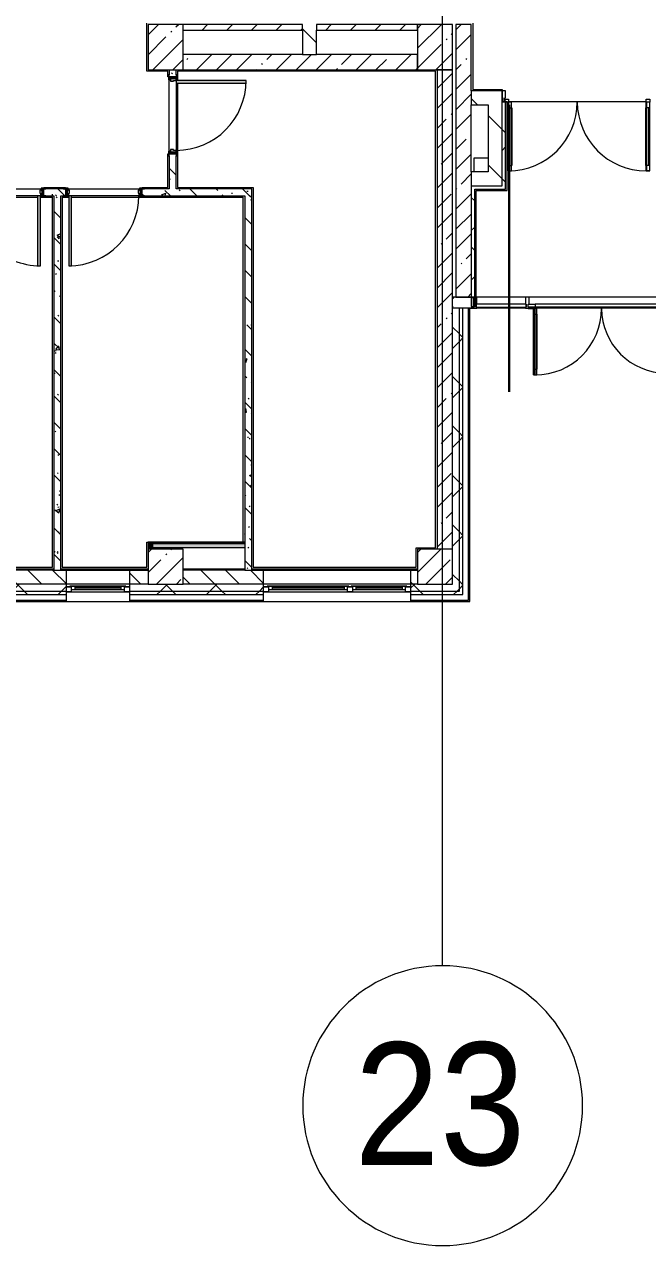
# Model space of a CAD drawing. Header units: millimetres. Extents: x -4005 to 195566, y -8553 to 29000.
# Drawn here: x 139273 to 148183, y -5906 to 11550 of the extents above; entities that cross this region are included whole.
import ezdxf

# ---------------------------------------------------------------- set-up
doc = ezdxf.new("R2010")
doc.units = ezdxf.units.MM
doc.linetypes.add('Осевая', pattern=[3175, 635, -476.25, 1587.5, -476.25])
for name, color, linetype, lineweight in [('A-DETL-3', 7, 'Continuous', 30), ('A-GLAZ-2', 7, 'Continuous', 5), ('A-GLAZ-CURT-2', 7, 'Continuous', 5), ('A-GLAZ-CWMG-2', 7, 'Continuous', 5), ('A-WALL', 7, 'Continuous', 9), ('A-WALL-2', 7, 'Continuous', 5), ('I-WALL-6', 7, 'Continuous', 5), ('S-COLS-3', 7, 'Continuous', 5), ('Оси', 7, 'Continuous', 9), ('Оси-1', 7, 'Continuous', 20), ('Оси-2', 7, 'Осевая', 9)]:
    doc.layers.add(name, color=color, linetype=linetype, lineweight=lineweight)
for name, color, linetype, lineweight, true_color in [('A-DETL-GENF-10', 7, 'Continuous', 5, 0xe2e2e2), ('A-DETL-GENF-9', 7, 'Continuous', 5, 0xaaaaaa), ('A-DOOR-2', 7, 'Continuous', 5, 0xaaaaaa), ('A-DOOR-3', 7, 'Continuous', 5, 0xe2e2e2), ('A-DOOR-FRAM-2', 7, 'Continuous', 5, 0xe2e2e2), ('A-DOOR-FRAM-3', 7, 'Continuous', 5, 0xaaaaaa), ('A-FLOR-2', 7, 'Continuous', 5, 0xaaaaaa), ('I-WALL-4', 7, 'Continuous', 5, 0xe7e7e7), ('I-WALL-5', 7, 'Continuous', 9, 0xe7e7e7), ('I-WALL-8', 7, 'Continuous', 5, 0x787878)]:
    doc.layers.add(name, color=color, linetype=linetype, lineweight=lineweight, true_color=true_color)
doc.styles.add('Arial_1', font='arial.ttf', dxfattribs={"width": 0.9, "height": 1750})
pattern_1 = [(45, (60693.44, 0), (-353.5534, 353.5534), []), (135, (60693.44, 0), (-353.5534, -353.5534), [])]
pattern_2 = [(45, (60693.44, 0), (-285.1231, 285.1231), []), (45, (60978.57, 0), (-285.1231, 285.1231), [504.031, -100.806, 16.764, -84.042])]
pattern_3 = [(135, (60693.44, 0), (-353.5534, -353.5534), [])]
pattern_4 = [(135, (60693.44, 0), (-377.1708, -377.1708), [533.4, -88.9, 17.78, -88.9]), (135, (60693.44, 376.94), (-377.1708, -377.1708), []), (50, (60693.44, 0), (637.6445, -55.7866), [66.675, -733.425]), (355, (60693.44, 0), (-123.3494, 668.699), [53.34, -586.74]), (100.451, (60746.6, -4.65), (514.299, 612.908), [56.665, -623.315]), (46.184, (60693.44, 177.8), (948.7764, -147.15), [100.012, -1100.137]), (96.636, (60772.5, 165.5), (830.909, 865.997), [84.998, -934.973]), (351.184, (60693.4, 177.8), (830.918, 865.988), [80.01, -880.11]), (21, (60782.34, 133.35), (530.6506, -357.9283), [66.675, -733.425]), (326, (60782.34, 133.35), (216.308, 644.6585), [53.34, -586.74]), (71.451, (60826.57, 103.5), (746.9596, 286.7243), [56.665, -623.315]), (37.5, (60693.44, 0), (10.81053, 295.9426), [16.764, -562.864, 16.764, -578.866, -588.962]), (37.5, (60693.44, 0), (10.81053, 295.9426), [-1175.258, 16.764, -572.198]), (7.5, (60693.44, 0), (233.8692, 350.6318), [16.764, -322.834, 16.764, -549.529, -224.472]), (7.5, (60693.44, 0), (233.8692, 350.6318), [-905.891, 16.764, -207.708]), (327.5, (60495.2, 0), (474.5678, -20.0513), [16.764, -205.486, 16.764, -676.656, -920.115]), (327.5, (60495.2, 0), (474.5678, -20.0513), [-915.67, 16.764, -903.351]), (317.5, (60406.3, 0), (518.4522, 88.9934), [16.764, -272.161, 16.764, -443.738, -653.415]), (317.5, (60406.3, 0), (518.4522, 88.9934), [-749.427, 16.764, -636.651])]
pattern_5 = [(135, (1751.41, 114.685), (-14.14214, -14.14214), []), (225, (1751.41, 114.685), (14.14214, -14.14214), [])]
pattern_6 = [(45, (-371.384, 114.685), (-14.1421, 14.1421), []), (135, (-371.384, 114.685), (-14.1421, -14.1421), [])]
pattern_7 = [(45, (60693.44, 0), (-530.33, 530.33), []), (135, (60693.44, 0), (-530.33, -530.33), [])]

# ---------------------------------------------------------------- blocks, each defined once
blk = doc.blocks.new('BSC_Колонна _Прямоугольная - 500х500-V131-1_4_1_птичка')
at = {"layer": 'S-COLS-3'}
h = blk.add_hatch(dxfattribs=at)
h.set_pattern_fill('FP_167', color=256, style=0, pattern_type=2)
h.set_pattern_definition([(45, (-80600, -3800), (-285.1231, 285.1231), []), (45, (-80314.88, -3800), (-285.1231, 285.1231), [504.031, -100.806, 16.764, -84.042])])
h.paths.add_polyline_path([(-250, -250), (250, -250), (250, 250), (-250, 250), (-250, -217)])
for p, q in [((250, 250), (-250, 250)), ((-250, 250), (-250, -250)), ((250, -250), (250, 250)), ((-250, -250), (250, -250))]:
    blk.add_line(p, q, dxfattribs=at)
blk = doc.blocks.new('110_Дверь_СКБ_1Ст_Внутренняя1 - Д-4 _п_ 1100x2100h_су мгн 2-33304581-1_4_1_птичка')
at = {"layer": 'A-DOOR-2'}
h = blk.add_hatch(dxfattribs=at)
h.set_pattern_fill('FP_182', color=256, style=0, pattern_type=2)
h.set_pattern_definition(pattern_5)
h.paths.add_polyline_path([(562.5, 50), (537.5, 50), (537.5, -50), (562.5, -50)])
at = {"layer": 'A-DOOR-3'}
h = blk.add_hatch(color=256, dxfattribs=at)
h.paths.add_polyline_path([(512.5, 50), (512.5, 10), (502.5, 10), (502.5, -30), (537.5, -30), (532.1, 50), (522.5, 50)])
h.paths.add_polyline_path([(-512.5, 50), (-512.5, -30), (-477.5, -30), (-477.5, 10), (-487.5, 10), (-487.5, 50), (-497.5, 50)])
at = {"layer": 'A-DOOR-FRAM-2'}
for points in [[(-487.5, 1050), (-487.5, 50), (-447.5, 50), (-451.6, 1050)], [(-512.5, 58), (-567.5, 58), (-567.5, 50), (-497.5, 50), (-497.5, 58)], [(530.1, 58), (522.5, 58), (522.5, 50), (592.5, 50), (592.5, 58), (537.5, 58)], [(-519.8, -50), (-567.5, -50), (-567.5, -58), (-497.5, -58), (-497.5, -50), (-512.5, -50)], [(-502, -30), (-512.5, -30), (-512.5, -50), (-497.5, -50), (-497.5, -30)], [(537.5, -30), (522.5, -30), (522.5, -50), (537.5, -50)], [(522.5, -50), (522.5, -58), (592.5, -58), (592.5, -50), (537.5, -50)]]:
    blk.add_hatch(color=256, dxfattribs=at).paths.add_polyline_path(points)
at = {"layer": 'A-DOOR-FRAM-3'}
h = blk.add_hatch(dxfattribs=at)
h.set_pattern_fill('FP_183', color=256, style=0, pattern_type=2)
h.set_pattern_definition(pattern_6)
h.paths.add_polyline_path([(-512.5, 50), (-537.5, 50), (-537.5, -50), (-512.5, -50), (-512.5, -41.8)])
at = {"layer": 'A-DOOR-2'}
for p, q in [((-487.5, 1050), (-487.5, 50)), ((-447.5, 1050), (-487.5, 1050)), ((-447.5, 50), (-447.5, 1050)), ((-487.5, 50), (-447.5, 50))]:
    blk.add_line(p, q, dxfattribs=at)
blk.add_arc((-487.5, 50), 1000, 360, 90, dxfattribs=at)
at = {"layer": 'A-DOOR-FRAM-3'}
for p, q in [((-497.5, 58), (-567.5, 58)), ((-567.5, 58), (-567.5, 50)), ((-567.5, 50), (-497.5, 50)), ((-512.5, 50), (-537.5, 50)), ((-537.5, 50), (-537.5, -50)), ((-487.5, 50), (-512.5, 50)), ((-512.5, 50), (-512.5, -30)), ((-512.5, -50), (-512.5, 50)), ((-497.5, 50), (-512.5, 50)), ((-512.5, 50), (-512.5, 49)), ((-512.5, 49), (-497.5, 49)), ((-497.5, 50), (-497.5, 58)), ((-497.5, 49), (-497.5, 50)), ((-487.5, 10), (-487.5, 50)), ((-477.5, 10), (-487.5, 10)), ((-477.5, -30), (-477.5, 10)), ((512.5, 10), (502.5, 10)), ((502.5, 10), (502.5, -30)), ((512.5, 50), (512.5, 10)), ((537.5, 50), (512.5, 50)), ((592.5, 58), (522.5, 58)), ((522.5, 58), (522.5, 50)), ((537.5, 50), (522.5, 50)), ((522.5, 50), (522.5, 49)), ((522.5, 50), (592.5, 50)), ((522.5, 49), (537.5, 49)), ((537.5, -30), (537.5, 50)), ((562.5, 50), (537.5, 50)), ((537.5, 50), (537.5, -50)), ((537.5, 49), (537.5, 50)), ((562.5, -50), (562.5, 50)), ((592.5, 50), (592.5, 58)), ((-497.5, -50), (-567.5, -50)), ((-567.5, -50), (-567.5, -58)), ((-567.5, -58), (-497.5, -58)), ((-537.5, -50), (-512.5, -50)), ((-512.5, -30), (-477.5, -30)), ((-497.5, -30), (-512.5, -30)), ((-512.5, -30), (-512.5, -50)), ((-512.5, -50), (-497.5, -50)), ((-497.5, -50), (-497.5, -30)), ((-497.5, -58), (-497.5, -50)), ((502.5, -30), (537.5, -30)), ((537.5, -30), (522.5, -30)), ((522.5, -30), (522.5, -50)), ((522.5, -50), (537.5, -50)), ((592.5, -50), (522.5, -50)), ((522.5, -50), (522.5, -58)), ((522.5, -58), (592.5, -58)), ((537.5, -50), (537.5, -30)), ((537.5, -50), (562.5, -50)), ((592.5, -58), (592.5, -50))]:
    blk.add_line(p, q, dxfattribs=at)
blk = doc.blocks.new('110_Дверь_СКБ_1Ст_Внутренняя1 - Д-4 _л_ 1100x2100h_су мгн-33293497-1_4_1_птичка')
at = {"layer": 'A-DOOR-2'}
h = blk.add_hatch(dxfattribs=at)
h.set_pattern_fill('FP_182', color=256, style=0, pattern_type=2)
h.set_pattern_definition(pattern_5)
h.paths.add_polyline_path([(537.5, 50), (537.5, -50), (562.5, -50), (562.5, 50)])
at = {"layer": 'A-DOOR-3'}
h = blk.add_hatch(color=256, dxfattribs=at)
h.paths.add_polyline_path([(537.5, 50), (512.5, 50), (512.5, 10), (502.5, 10), (502.5, -30), (537.5, -30)])
h.paths.add_polyline_path([(-512.5, 50), (-507.1, -30), (-477.5, -30), (-477.5, 10), (-487.5, 10), (-487.5, 50), (-497.5, 50)])
at = {"layer": 'A-DOOR-FRAM-2'}
for points in [[(472.5, 1050), (472.5, 50), (512.5, 50), (512.5, 1050)], [(-506.7, 58), (-567.5, 58), (-567.5, 50), (-497.5, 50), (-497.5, 58)], [(542.5, 58), (522.5, 58), (522.5, 50), (592.5, 50), (592.5, 58), (562.5, 58)], [(-522.3, -50), (-567.5, -50), (-567.5, -58), (-497.5, -58), (-497.5, -50), (-512.5, -50)], [(-497.5, -30), (-512.5, -30), (-512.5, -50), (-497.5, -50)], [(537.5, -30), (522.5, -30), (522.5, -50), (537.5, -50)], [(522.5, -50), (522.5, -58), (592.5, -58), (592.5, -50), (537.5, -50)]]:
    blk.add_hatch(color=256, dxfattribs=at).paths.add_polyline_path(points)
at = {"layer": 'A-DOOR-FRAM-3'}
h = blk.add_hatch(dxfattribs=at)
h.set_pattern_fill('FP_183', color=256, style=0, pattern_type=2)
h.set_pattern_definition(pattern_6)
h.paths.add_polyline_path([(-537.5, 50), (-537.5, -50), (-512.5, -50), (-512.5, 50)])
at = {"layer": 'A-DOOR-2'}
for p, q in [((512.5, 1050), (472.5, 1050)), ((472.5, 1050), (472.5, 50)), ((512.5, 50), (512.5, 1050)), ((472.5, 50), (512.5, 50))]:
    blk.add_line(p, q, dxfattribs=at)
blk.add_arc((512.5, 50), 1000, 90, 180, dxfattribs=at)
at = {"layer": 'A-DOOR-FRAM-3'}
for p, q in [((-497.5, 58), (-567.5, 58)), ((-567.5, 58), (-567.5, 50)), ((-567.5, 50), (-497.5, 50)), ((-512.5, 50), (-537.5, 50)), ((-537.5, 50), (-537.5, -50)), ((-487.5, 50), (-512.5, 50)), ((-512.5, 50), (-512.5, -30)), ((-512.5, -50), (-512.5, 50)), ((-497.5, 50), (-512.5, 50)), ((-512.5, 50), (-512.5, 49)), ((-512.5, 49), (-497.5, 49)), ((-497.5, 50), (-497.5, 58)), ((-497.5, 49), (-497.5, 50)), ((-487.5, 10), (-487.5, 50)), ((-477.5, 10), (-487.5, 10)), ((-477.5, -30), (-477.5, 10)), ((512.5, 10), (502.5, 10)), ((502.5, 10), (502.5, -30)), ((512.5, 50), (512.5, 10)), ((537.5, 50), (512.5, 50)), ((592.5, 58), (522.5, 58)), ((522.5, 58), (522.5, 50)), ((537.5, 50), (522.5, 50)), ((522.5, 50), (522.5, 49)), ((522.5, 50), (592.5, 50)), ((522.5, 49), (537.5, 49)), ((537.5, -30), (537.5, 50)), ((562.5, 50), (537.5, 50)), ((537.5, 50), (537.5, -50)), ((537.5, 49), (537.5, 50)), ((562.5, -50), (562.5, 50)), ((592.5, 50), (592.5, 58)), ((-497.5, -50), (-567.5, -50)), ((-567.5, -50), (-567.5, -58)), ((-567.5, -58), (-497.5, -58)), ((-537.5, -50), (-512.5, -50)), ((-512.5, -30), (-477.5, -30)), ((-497.5, -30), (-512.5, -30)), ((-512.5, -30), (-512.5, -50)), ((-512.5, -50), (-497.5, -50)), ((-497.5, -50), (-497.5, -30)), ((-497.5, -58), (-497.5, -50)), ((502.5, -30), (537.5, -30)), ((537.5, -30), (522.5, -30)), ((522.5, -30), (522.5, -50)), ((522.5, -50), (537.5, -50)), ((592.5, -50), (522.5, -50)), ((522.5, -50), (522.5, -58)), ((522.5, -58), (592.5, -58)), ((537.5, -50), (537.5, -30)), ((537.5, -50), (562.5, -50)), ((592.5, -58), (592.5, -50))]:
    blk.add_line(p, q, dxfattribs=at)
blk = doc.blocks.new('Системная панель - Стекло - 40мм-24251897-1_4_1_птичка')
at = {"layer": 'A-GLAZ-CURT-2'}
h = blk.add_hatch(dxfattribs=at)
h.set_pattern_fill('FP_204', color=256, style=0, pattern_type=2)
h.set_pattern_definition([(45, (-85897.5, -7010), (-1414.214, 1414.214), [1000, -3000]), (45, (-86897.5, -7510), (-1414.214, 1414.214), [3000, -1000]), (45, (-84897.5, -8010), (-1414.214, 1414.214), [1000, -3000])])
h.paths.add_polyline_path([(-333, 0), (358, 0), (358, 40), (-358, 40), (-358, 0)])
for p, q in [((358, 40), (-358, 40)), ((-358, 40), (-358, 0)), ((-358, 0), (358, 0)), ((358, 0), (358, 40))]:
    blk.add_line(p, q, dxfattribs=at)
blk = doc.blocks.new('Прямоугольный импост - Импост структурный с накладкой - 160мм-24251894-1_4_1_птичка')
at = {"layer": 'A-GLAZ-CWMG-2'}
for p, q in [((85745, 7650), (85050, 7650)), ((85745, 7493), (85050, 7493))]:
    blk.add_line(p, q, dxfattribs=at)
blk = doc.blocks.new('Дверь_Витражная_остекление_ - ВВ-17 остекление-32475309-1_4_1_птичка')
at = {"layer": 'A-DETL-GENF-9'}
for p, q in [((-940, -20), (-985, -20)), ((-985, -1005), (-985, -20)), ((-940, -20), (-985, -20)), ((-985, -20), (-985, -1005)), ((-985, -100), (-940, -100)), ((-975, -925), (-975, -100)), ((-940, -1005), (-940, -20)), ((-940, -1005), (-940, -20)), ((-931, -925), (-931, -100)), ((981, -925), (981, -100)), ((990, -1005), (990, -20)), ((990, -20), (990, -1005)), ((1035, -100), (990, -100)), ((1025, -925), (1025, -100)), ((1035, -1005), (1035, -20)), ((1035, -1005), (1035, -20)), ((-985, -925), (-940, -925)), ((-985, -1005), (-940, -1005)), ((-985, -1005), (-940, -1005)), ((1035, -925), (990, -925)), ((1035, -1005), (990, -1005)), ((990, -1005), (1035, -1005))]:
    blk.add_line(p, q, dxfattribs=at)
at = {"layer": 'A-DOOR-2'}
for p, q in [((-1035, 20), (-985, 20)), ((-1035, -20), (-1035, 20)), ((-985, 20), (-985, -20)), ((985, 20), (1035, 20)), ((985, -20), (985, 20)), ((1035, 20), (1035, -20)), ((-985, -20), (-1035, -20)), ((-985, -1005), (-985, -20)), ((985, -1005), (985, -20)), ((1035, -20), (985, -20))]:
    blk.add_line(p, q, dxfattribs=at)
for centre, start, end in [((-985, -20), 270, 0), ((985, -20), 180, 270)]:
    blk.add_arc(centre, 985, start, end, dxfattribs=at)
blk = doc.blocks.new('Дверь_Витражная_СКБ_2Ст - ВВ-17-31911620-1_4_1_птичка')
at = {"layer": 'A-DETL-GENF-10'}
for points in [[(-937, -20), (-937, -17), (-963, -20)], [(-913, -970), (-913, -20), (-963, -20), (-963, -970)], [(937, -944), (937, -20), (887, -20), (887, -944)]]:
    blk.add_hatch(color=256, dxfattribs=at).paths.add_polyline_path(points)
at = {"layer": 'A-DETL-GENF-9'}
for p, q in [((-937, -20), (-1035, -20)), ((-1035, -20), (-937, -20)), ((-913, -20), (-963, -20)), ((-963, -970), (-963, -20)), ((-913, -20), (-963, -20)), ((-963, -20), (-963, -970)), ((-963, -100), (-913, -100)), ((-953, -890), (-953, -100)), ((-913, -970), (-913, -20)), ((-913, -970), (-913, -20)), ((-909, -890), (-909, -100)), ((883, -864), (883, -100)), ((887, -20), (937, -20)), ((887, -944), (887, -20)), ((887, -20), (887, -944)), ((937, -20), (887, -20)), ((937, -100), (887, -100)), ((927, -864), (927, -100)), ((937, -944), (937, -20)), ((937, -944), (937, -20)), ((937, -20), (1035, -20)), ((937, -20), (1035, -20)), ((937, -864), (887, -864)), ((-963, -890), (-913, -890)), ((-963, -970), (-913, -970)), ((-963, -970), (-913, -970)), ((937, -944), (887, -944)), ((887, -944), (937, -944))]:
    blk.add_line(p, q, dxfattribs=at)
at = {"layer": 'A-DOOR-2'}
for p, q in [((-1035, 40), (-937, 40)), ((-1035, 0), (-1035, 40)), ((-937, 40), (-937, 0)), ((937, 40), (1035, 40)), ((937, 0), (937, 40)), ((1035, 40), (1035, 0)), ((-937, 0), (-1035, 0)), ((-937, -970), (-937, -20)), ((1035, 0), (937, 0)), ((937, -944), (937, -20))]:
    blk.add_line(p, q, dxfattribs=at)
for centre, radius, start, end in [((-937, -20), 950, 270, 0), ((937, -20), 924, 180, 270)]:
    blk.add_arc(centre, radius, start, end, dxfattribs=at)
blk = doc.blocks.new('Прямоугольный импост - Импост структурный с накладкой - 160мм-20587511-1_4_1_птичка')
at = {"layer": 'A-GLAZ-CWMG-2'}
for p, q in [((87845, 7650), (85795, 7650)), ((87757, 7550), (85883, 7550)), ((87757, 7510), (85883, 7510)), ((87845, 7493), (85795, 7493))]:
    blk.add_line(p, q, dxfattribs=at)
blk = doc.blocks.new('Прямоугольный импост - Импост структурный с накладкой - 160мм-V168-1_4_1_птичка')
at = {"layer": 'A-GLAZ-CWMG-2'}
for p, q in [((-25, 0), (-25, 17)), ((-25, 17), (25, 17)), ((-15, 0), (-25, 0)), ((-15, -40), (-15, 0)), ((25, 17), (25, 0)), ((-25, -140), (-25, -40)), ((-25, -40), (-15, -40)), ((25, -140), (-25, -140)), ((25, -40), (25, -140))]:
    blk.add_line(p, q, dxfattribs=at)
blk = doc.blocks.new('Прямоугольный импост - Импост структурный с накладкой - 160мм Темный-32348142-1_4_1_птичка')
at = {"layer": 'A-GLAZ-CWMG-2'}
for p, q in [((0, 17), (-50, 17)), ((-50, 17), (-50, 0)), ((-50, 0), (-40, 0)), ((-40, 0), (-40, -40)), ((-10, -40), (-10, 0)), ((-10, 0), (0, 0)), ((0, 0), (0, 17)), ((-40, -40), (-50, -40)), ((-50, -40), (-50, -140)), ((-50, -140), (0, -140)), ((0, -40), (-10, -40)), ((0, -140), (0, -40))]:
    blk.add_line(p, q, dxfattribs=at)
blk = doc.blocks.new('Прямоугольный импост - Импост структурный с накладкой - 160мм-22875598-1_4_1_птичка')
at = {"layer": 'A-GLAZ-CWMG-2'}
for p, q in [((0, 17), (-50, 17)), ((-50, 17), (-50, 0)), ((-50, 0), (-40, 0)), ((-40, 0), (-40, -40)), ((-10, -40), (-10, 0)), ((-10, 0), (0, 0)), ((0, 0), (0, 17)), ((-40, -40), (-50, -40)), ((-50, -40), (-50, -140)), ((-50, -140), (0, -140)), ((0, -40), (-10, -40)), ((0, -140), (0, -40))]:
    blk.add_line(p, q, dxfattribs=at)
blk = doc.blocks.new('120_Окно_СКБ_1Ст - 120_Окно_СКБ_1Ст 900х2500_h_-19906150-1_4_1_птичка')
at = {"layer": 'A-GLAZ-2'}
for p, q in [((-450, -75), (-450, -5)), ((-450, -5), (-380, -5)), ((450, -5), (-450, -5)), ((-380, -75), (-450, -75)), ((-450, -75), (-400, -75)), ((-380, -75), (-400, -75)), ((-400, -75), (-400, -85)), ((-400, -85), (400, -85)), ((400, -85), (-400, -85)), ((-380, -5), (-380, -75)), ((380, -35), (-380, -35)), ((-380, -35), (-380, -75)), ((-330, -85), (-330, -35)), ((-330, -55), (330, -55)), ((330, -65), (-330, -65)), ((330, -85), (330, -35)), ((380, -75), (380, -5)), ((380, -5), (450, -5)), ((380, -75), (380, -35)), ((450, -75), (380, -75)), ((400, -75), (380, -75)), ((400, -75), (450, -75)), ((400, -85), (400, -75)), ((450, -5), (450, -75))]:
    blk.add_line(p, q, dxfattribs=at)
blk = doc.blocks.new('120_Окно_СКБ_2Ст - 120_Окно_СКБ_2Ст 2100х2500 _мал створка СЛЕВА_-19967351-1_4_1_птичка')
at = {"layer": 'A-GLAZ-2'}
for p, q in [((-1050, -75), (-1050, -5)), ((-1050, -5), (-980, -5)), ((1050, -5), (-1050, -5)), ((-980, -75), (-1050, -75)), ((-1050, -75), (-1000, -75)), ((-980, -75), (-1000, -75)), ((-1000, -75), (-1000, -85)), ((-1000, -85), (-200, -85)), ((-200, -85), (-1000, -85)), ((-980, -5), (-980, -75)), ((-220, -35), (-980, -35)), ((-980, -35), (-980, -75)), ((-930, -85), (-930, -35)), ((-930, -55), (-270, -55)), ((-270, -65), (-930, -65)), ((-270, -85), (-270, -35)), ((-220, -75), (-220, -5)), ((-220, -5), (-150, -5)), ((-220, -75), (-220, -35)), ((-150, -75), (-220, -75)), ((-200, -75), (-220, -75)), ((-200, -75), (-170, -75)), ((-200, -85), (-200, -75)), ((-150, -75), (-170, -75)), ((-170, -75), (-170, -85)), ((-170, -85), (1000, -85)), ((1000, -85), (-170, -85)), ((-150, -5), (-150, -75)), ((980, -35), (-150, -35)), ((-150, -35), (-150, -75)), ((-100, -85), (-100, -35)), ((-100, -55), (930, -55)), ((930, -65), (-100, -65)), ((930, -85), (930, -35)), ((980, -75), (980, -5)), ((980, -5), (1050, -5)), ((980, -75), (980, -35)), ((1050, -75), (980, -75)), ((1000, -75), (980, -75)), ((1000, -75), (1050, -75)), ((1000, -85), (1000, -75)), ((1050, -5), (1050, -75))]:
    blk.add_line(p, q, dxfattribs=at)
blk = doc.blocks.new('BSC_Колонна _Прямоугольная - 650х500-V213-1_4_1_птичка')
at = {"layer": 'S-COLS-3'}
h = blk.add_hatch(dxfattribs=at)
h.set_pattern_fill('FP_244', color=256, style=0, pattern_type=2)
h.set_pattern_definition([(135, (11225, -80600), (-285.1231, -285.1231), []), (135, (11225, -80314.88), (-285.1231, -285.1231), [504.031, -100.806, 16.764, -84.042])])
h.paths.add_polyline_path([(325, 250), (-325, 250), (-325, -250), (325, -250), (325, 170)])
for p, q in [((325, 250), (-325, 250)), ((-325, 250), (-325, -250)), ((325, -250), (325, 250)), ((-325, -250), (325, -250))]:
    blk.add_line(p, q, dxfattribs=at)
blk = doc.blocks.new('BSC_Колонна _Прямоугольная - 500х500-V214-1_4_1_птичка')
at = {"layer": 'S-COLS-3'}
h = blk.add_hatch(dxfattribs=at)
h.set_pattern_fill('FP_245', color=256, style=0, pattern_type=2)
h.set_pattern_definition([(45, (-84450, -3800), (-285.1231, 285.1231), []), (45, (-84164.88, -3800), (-285.1231, 285.1231), [504.031, -100.806, 16.764, -84.042])])
h.paths.add_polyline_path([(90, -250), (250, -250), (250, 250), (-250, 250), (-250, -250)])
for p, q in [((250, 250), (-250, 250)), ((-250, 250), (-250, -250)), ((250, -250), (250, 250)), ((-250, -250), (250, -250))]:
    blk.add_line(p, q, dxfattribs=at)
blk = doc.blocks.new('Ось сетки - D8-29747960-1_4_1_птичка')
at = {"layer": 'Оси-1'}
for start, end in [(360, 180), (180, 360)]:
    blk.add_arc((0, 0), 4, start, end, dxfattribs=at)

msp = doc.modelspace()

# ---------------------------------------------------------------- hatches: boundary and pattern name
at = {"layer": 'A-WALL-2'}
h = msp.add_hatch(dxfattribs=at)
h.set_pattern_fill('FP_172', color=256, style=0, pattern_type=2)
h.set_pattern_definition(pattern_1)
h.paths.add_polyline_path([(145503.4, 7500), (145693.4, 7500), (145693.4, 7520), (145663.4, 7520), (145663.4, 7650), (145401.4, 7650), (145401.4, 7500), (145493.4, 7500)])
h.paths.add_polyline_path([(149873.4, 7500), (149895.4, 7500), (149895.4, 7650), (149873.4, 7650), (149873.4, 7520)])
h = msp.add_hatch(dxfattribs=at)
h.set_pattern_fill('FP_172', color=256, style=0, pattern_type=2)
h.set_pattern_definition(pattern_1)
h.paths.add_polyline_path([(145493.4, 3550), (145493.3, 7500), (145401.4, 7500), (145393.4, 7492), (145393.4, 3550)])
h = msp.add_hatch(dxfattribs=at)
h.set_pattern_fill('FP_172', color=256, style=0, pattern_type=2)
h.set_pattern_definition(pattern_1)
h.paths.add_polyline_path([(145503.4, 3450), (145543.4, 3450), (145543.4, 7500), (145493.4, 7500), (145493.4, 3450)])
h = msp.add_hatch(dxfattribs=at)
h.set_pattern_fill('FP_154', color=256, style=0, pattern_type=2)
h.set_pattern_definition([(135, (60693.44, 0), (-176.7767, -176.7767), [])])
h.paths.add_polyline_path([(139793.9, 3550), (139873.9, 3550), (139873.9, 3750), (138673.4, 3750), (138673.4, 3550), (139693.9, 3550)])
h.paths.add_polyline_path([(144793.4, 3550), (144893.4, 3550), (144893.4, 3750), (144793.4, 3750), (144793.4, 3554.3)])
h.paths.add_polyline_path([(140773.9, 3550), (141043.4, 3550), (141043.4, 3750), (140773.9, 3750), (140773.9, 3727.7)])
h.paths.add_polyline_path([(141543.4, 3550), (142693.4, 3550), (142693.4, 3750), (141543.4, 3750), (141543.4, 3643.3)])
h.paths.add_polyline_path([(137773.4, 3550), (137773.4, 3750), (136673.4, 3750), (136673.4, 3550), (137367.9, 3550)])
h = msp.add_hatch(dxfattribs=at)
h.set_pattern_fill('FP_172', color=256, style=0, pattern_type=2)
h.set_pattern_definition(pattern_1)
h.paths.add_polyline_path([(145233.9, 3450), (145493.4, 3450), (145493.4, 3550), (144793.4, 3550), (144793.4, 3450), (144893.4, 3450)])
h.paths.add_polyline_path([(137311.6, 3450), (137773.4, 3455.7), (137773.4, 3550), (136551.4, 3550), (136551.4, 3450), (136673.4, 3450)])
h.paths.add_polyline_path([(139873.9, 3450), (139873.9, 3550), (138673.4, 3550), (138673.4, 3450), (139793.9, 3450)])
h.paths.add_polyline_path([(140773.9, 3450), (142693.4, 3450), (142693.4, 3550), (140773.9, 3550), (140773.9, 3492.8)])
h = msp.add_hatch(dxfattribs=at)
h.set_pattern_fill('FP_172', color=256, style=0, pattern_type=2)
h.set_pattern_definition(pattern_1)
h.paths.add_polyline_path([(144793.4, 3400), (145543.4, 3400), (145543.4, 3450), (144793.4, 3450), (144793.4, 3440)])
h.paths.add_polyline_path([(137367.9, 3400), (137773.4, 3400), (137773.4, 3450), (136551.4, 3450), (136551.4, 3400), (136673.4, 3400)])
h.paths.add_polyline_path([(139465.5, 3400), (139873.9, 3400), (139873.9, 3450), (138673.4, 3450), (138673.4, 3400)])
h.paths.add_polyline_path([(140773.9, 3400), (142693.4, 3400), (142693.4, 3450), (140773.9, 3450), (140773.9, 3440)])
at = {"layer": 'I-WALL-4'}
msp.add_hatch(color=256, dxfattribs=at).paths.add_polyline_path([(142423.4, 4075), (142423.4, 4125), (141118.4, 4125), (141118.4, 4075), (142403.4, 4075)])
at = {"layer": 'I-WALL-5'}
msp.add_hatch(color=256, dxfattribs=at).paths.add_polyline_path([(141068.4, 4050), (141118.4, 4050), (141118.4, 4125), (141068.4, 4124.5)])
at = {"layer": 'I-WALL-6'}
h = msp.add_hatch(dxfattribs=at)
h.set_pattern_fill('FP_170', color=256, style=0, pattern_type=2)
h.set_pattern_definition([(45, (60693.44, 0), (-176.7767, 176.7767), [])])
h.paths.add_polyline_path([(143660.7, 11470), (144893.4, 11470), (144893.4, 11550), (143450.4, 11550), (143450.4, 11470)])
h.paths.add_polyline_path([(143250.4, 11470), (143250.4, 11550), (141543.4, 11550), (141543.4, 11470), (142543.4, 11470)])
h = msp.add_hatch(dxfattribs=at)
h.set_pattern_fill('FP_171', color=256, style=0, pattern_type=2)
h.set_pattern_definition(pattern_3)
h.paths.add_polyline_path([(143407.4, 11120), (143450.4, 11120), (143450.4, 11550), (143250.4, 11550), (143250.4, 11120)])
h = msp.add_hatch(dxfattribs=at)
h.set_pattern_fill('FP_153', color=256, style=0, pattern_type=2)
h.set_pattern_definition(pattern_2)
h.paths.add_polyline_path([(145443.4, 7650), (145663.4, 7650), (145663.4, 11550), (145443.4, 11550), (145443.4, 7875.2)])
h = msp.add_hatch(dxfattribs=at)
h.set_pattern_fill('FP_153', color=256, style=0, pattern_type=2)
h.set_pattern_definition(pattern_2)
h.paths.add_polyline_path([(143660.7, 10900), (144893.4, 10900), (144893.4, 11120), (141543.4, 11120), (141543.4, 10900), (143407.4, 10900)])
h = msp.add_hatch(dxfattribs=at)
h.set_pattern_fill('FP_153', color=256, style=0, pattern_type=2)
h.set_pattern_definition(pattern_2)
h.paths.add_polyline_path([(145393.4, 4050), (145393.4, 10900), (145173.4, 10900), (145173.4, 4050)])
h = msp.add_hatch(dxfattribs=at)
h.set_pattern_fill('FP_171', color=256, style=0, pattern_type=2)
h.set_pattern_definition(pattern_3)
h.paths.add_polyline_path([(145705.1, 10400), (146103.4, 10400), (146103.4, 10600), (145663.4, 10600), (145663.4, 10400), (145703.4, 10400)])
h = msp.add_hatch(dxfattribs=at)
h.set_pattern_fill('FP_171', color=256, style=0, pattern_type=2)
h.set_pattern_definition(pattern_3)
h.paths.add_polyline_path([(146000, 9245), (146103.4, 9245), (146103.4, 10400), (145903.4, 10400), (145903.4, 9245)])
h = msp.add_hatch(dxfattribs=at)
h.set_pattern_fill('FP_172', color=256, style=0, pattern_type=2)
h.set_pattern_definition(pattern_1)
h.paths.add_polyline_path([(146103.4, 9195), (146153.4, 9195), (146153.4, 10443), (146103.4, 10443), (146103.4, 9245)])
h = msp.add_hatch(dxfattribs=at)
h.set_pattern_fill('FP_172', color=256, style=0, pattern_type=2)
h.set_pattern_definition(pattern_1)
h.paths.add_polyline_path([(145663.4, 7520), (145713.4, 7520), (145713.4, 9195), (145663.4, 9195), (145663.4, 7650)])
h = msp.add_hatch(dxfattribs=at)
h.set_pattern_fill('FP_250', color=256, style=0, pattern_type=2)
h.set_pattern_definition(pattern_7)
h.paths.add_polyline_path([(141563.1, 4137.5), (142423.4, 4137.5), (142423.4, 4150), (141055.9, 4150), (141055.9, 4137.5), (141543.4, 4137.5)])
h = msp.add_hatch(dxfattribs=at)
h.set_pattern_fill('FP_250', color=256, style=0, pattern_type=2)
h.set_pattern_definition(pattern_7)
h.paths.add_polyline_path([(141080.9, 4125), (142423.4, 4125), (142423.4, 4137.5), (141068.4, 4137.5), (141068.4, 4125)])
at = {"layer": 'I-WALL-8'}
h = msp.add_hatch(dxfattribs=at)
h.set_pattern_fill('FP_179', color=256, style=0, pattern_type=2)
h.set_pattern_definition(pattern_4)
h.paths.add_polyline_path([(141443.4, 9200), (141443.4, 9700), (141343.4, 9700), (141343.4, 9200)])
h.paths.add_polyline_path([(141343.4, 10800), (141443.4, 10800), (141443.4, 10900), (141343.4, 10900), (141343.4, 10830)])
h = msp.add_hatch(dxfattribs=at)
h.set_pattern_fill('FP_179', color=256, style=0, pattern_type=2)
h.set_pattern_definition(pattern_4)
h.paths.add_polyline_path([(139581.4, 9100), (139858.4, 9100), (139858.4, 9200), (139551.4, 9200), (139551.4, 9100)])
h.paths.add_polyline_path([(136413.4, 9100), (136673.4, 9100), (136673.4, 9200), (136393.4, 9200), (136393.4, 9100)])
h.paths.add_polyline_path([(137653.4, 9100), (138451.4, 9100), (138451.4, 9200), (137623.4, 9200), (137623.4, 9100)])
h.paths.add_polyline_path([(142523.4, 9100), (142523.4, 9200), (140958.4, 9200), (140958.4, 9100), (142477.8, 9100)])
h = msp.add_hatch(dxfattribs=at)
h.set_pattern_fill('FP_179', color=256, style=0, pattern_type=2)
h.set_pattern_definition(pattern_4)
h.paths.add_polyline_path([(139693.9, 3750), (139793.9, 3750), (139793.9, 9100), (139693.9, 9100), (139693.9, 3762.9)])
h = msp.add_hatch(dxfattribs=at)
h.set_pattern_fill('FP_179', color=256, style=0, pattern_type=2)
h.set_pattern_definition(pattern_4)
h.paths.add_polyline_path([(142423.4, 3750), (142523.4, 3750), (142523.4, 9100), (142423.4, 9100), (142423.4, 3770)])
at = {"layer": 'S-COLS-3'}
h = msp.add_hatch(dxfattribs=at)
h.set_pattern_fill('FP_153', color=256, style=0, pattern_type=2)
h.set_pattern_definition(pattern_2)
h.paths.add_polyline_path([(145153.4, 10900), (145393.4, 10900), (145393.4, 11550), (144893.4, 11550), (144893.4, 10900)])

# ---------------------------------------------------------------- linework, layer by layer
at = {"layer": 'A-DETL-3'}
msp.add_line((146203.4, 10400), (146203.4, 6300), dxfattribs=at)
at = {"layer": 'A-FLOR-2'}
for p, q in [((141023.4, 10880), (141023.4, 11570)), ((145683.4, 11570), (145683.4, 10620)), ((141323.4, 10880), (141023.4, 10880)), ((141323.4, 10800), (141323.4, 10880)), ((145153.4, 10880), (141463.4, 10880)), ((141463.4, 10880), (141463.4, 10750)), ((145153.4, 4070), (145153.4, 10880)), ((141335.4, 10800), (141323.4, 10800)), ((141463.4, 10800), (141451.4, 10800)), ((141463.4, 10710), (141463.4, 9220)), ((145683.4, 10620), (146103.4, 10620)), ((146103.4, 10620), (146103.4, 10600)), ((148163.4, 10443), (146193.4, 10443)), ((141323.4, 9220), (141323.4, 9700)), ((141323.4, 9700), (141335.4, 9700)), ((141451.4, 9700), (141463.4, 9700)), ((145703.4, 9445), (145703.4, 9645)), ((145703.4, 9645), (145903.4, 9645)), ((138134.3, 9080), (139461.4, 9080)), ((139501.4, 9080), (139673.9, 9080)), ((139551.4, 9208), (139551.4, 9220)), ((139551.4, 9220), (139858.4, 9220)), ((139551.4, 9080), (139551.4, 9092)), ((139673.9, 3790), (139673.9, 9080)), ((139813.9, 9080), (139813.9, 3790)), ((139813.9, 9080), (139908.4, 9080)), ((139858.4, 9220), (139858.4, 9208)), ((139858.4, 9092), (139858.4, 9080)), ((139948.4, 9080), (142403.4, 9080)), ((140958.4, 9208), (140958.4, 9220)), ((140958.4, 9220), (141323.4, 9220)), ((140958.4, 9080), (140958.4, 9092)), ((141463.4, 9220), (142543.4, 9220)), ((142403.4, 4150), (142403.4, 9080)), ((142543.4, 9220), (142543.4, 3790)), ((145393.4, 7520), (145401.4, 7520)), ((141023.4, 3790), (141023.4, 4150)), ((141023.4, 4150), (141043.4, 4150)), ((144873.4, 3790), (144873.4, 4070)), ((144873.4, 4070), (145153.4, 4070)), ((136972.8, 3790), (139673.9, 3790)), ((139813.9, 3790), (141023.4, 3790)), ((142543.4, 3790), (144873.4, 3790))]:
    msp.add_line(p, q, dxfattribs=at)
at = {"layer": 'A-WALL'}
for p, q in [((143250.4, 11470), (143250.4, 11550)), ((143450.4, 11550), (143450.4, 11470)), ((143250.4, 11120), (143450.4, 11120)), ((145663.4, 10600), (145663.4, 10400)), ((146103.4, 10400), (146103.4, 10443)), ((146153.4, 9195), (146153.4, 10443)), ((145663.4, 9445), (145663.4, 9245)), ((145713.4, 9195), (146153.4, 9195)), ((145713.4, 7520), (145713.4, 9195)), ((145401.4, 7500), (145693.4, 7500)), ((145493.4, 3450), (145493.4, 7500)), ((145543.4, 3400), (145543.4, 7500)), ((145623.4, 3320), (145623.4, 7500)), ((145623.4, 7497), (145693.4, 7497)), ((145643.4, 7492), (145623.4, 7492)), ((141055.9, 4050), (141055.9, 4137.5)), ((142423.4, 4137.5), (141055.9, 4137.5)), ((141068.4, 4050), (141068.4, 4125)), ((142423.4, 4125), (141068.4, 4125)), ((139693.9, 3750), (139793.9, 3750)), ((142423.4, 3750), (142523.4, 3750)), ((139873.9, 3550), (138673.4, 3550)), ((141043.4, 3550), (140773.9, 3550)), ((142693.4, 3550), (141543.4, 3550)), ((144893.4, 3550), (144793.4, 3550)), ((138673.4, 3450), (139873.9, 3450)), ((138673.4, 3400), (139873.9, 3400)), ((138673.4, 3320), (139873.9, 3320)), ((140773.9, 3450), (142693.4, 3450)), ((140773.9, 3400), (142693.4, 3400)), ((140773.9, 3320), (142693.4, 3320)), ((144793.4, 3450), (145493.4, 3450)), ((144793.4, 3400), (145543.4, 3400)), ((144793.4, 3320), (145623.4, 3320))]:
    msp.add_line(p, q, dxfattribs=at)
at = {"layer": 'A-WALL-2'}
for p, q in [((145693.4, 7650), (145393.4, 7650)), ((145693.4, 7492), (145693.4, 7650)), ((145393.4, 7500), (145401.4, 7500)), ((145643.4, 7492), (145693.4, 7492)), ((145643.4, 3300), (145643.4, 7492)), ((145393.4, 4050), (145393.4, 4050)), ((139693.9, 3750), (136673.4, 3750)), ((139793.9, 3750), (141043.4, 3750)), ((139873.9, 3300), (139873.9, 3750)), ((140773.9, 3750), (140773.9, 3300)), ((142423.4, 3750), (141543.4, 3750)), ((142523.4, 3750), (144893.4, 3750)), ((142693.4, 3300), (142693.4, 3750)), ((144793.4, 3750), (144793.4, 3300)), ((136551.4, 3300), (145643.4, 3300))]:
    msp.add_line(p, q, dxfattribs=at)
at = {"layer": 'I-WALL-6'}
for p, q in [((143250.4, 11550), (141543.4, 11550)), ((144893.4, 11550), (143450.4, 11550)), ((144893.4, 11470), (144893.4, 11550)), ((145443.4, 11550), (145443.4, 7650)), ((145663.4, 11550), (145443.4, 11550)), ((145663.4, 10600), (145663.4, 11550)), ((141543.4, 11470), (143250.4, 11470)), ((143250.4, 11470), (143250.4, 11120)), ((143450.4, 11120), (143450.4, 11470)), ((143450.4, 11470), (144893.4, 11470)), ((143250.4, 11120), (141543.4, 11120)), ((144893.4, 11120), (143450.4, 11120)), ((144893.4, 10900), (144893.4, 11120)), ((141343.4, 10900), (141343.4, 10830)), ((141443.4, 10830), (141443.4, 10900)), ((141543.4, 10900), (144893.4, 10900)), ((145173.4, 10900), (145173.4, 4050)), ((145393.4, 10900), (145173.4, 10900)), ((145393.4, 4050), (145393.4, 10900)), ((141343.4, 9740), (141343.4, 10760)), ((141443.4, 10710), (141443.4, 9750)), ((146103.4, 10600), (145663.4, 10600)), ((146103.4, 10443), (146103.4, 10600)), ((145663.4, 9445), (145663.4, 10400)), ((145663.4, 10400), (145903.4, 10400)), ((145903.4, 10400), (145903.4, 9445)), ((146173.4, 10443), (146103.4, 10443)), ((146103.4, 9245), (146103.4, 10400)), ((146173.4, 9175), (146173.4, 10443)), ((141343.4, 9670), (141343.4, 9200)), ((141443.4, 9200), (141443.4, 9670)), ((145903.4, 9445), (145663.4, 9445)), ((138491.4, 9200), (139511.4, 9200)), ((139461.4, 9100), (138501.4, 9100)), ((139828.4, 9200), (139581.4, 9200)), ((139581.4, 9100), (139693.9, 9100)), ((139693.9, 9100), (139693.9, 3750)), ((139793.9, 9100), (139828.4, 9100)), ((139793.9, 3750), (139793.9, 9100)), ((139898.4, 9200), (140918.4, 9200)), ((140908.4, 9100), (139948.4, 9100)), ((141343.4, 9200), (140988.4, 9200)), ((140988.4, 9100), (142423.4, 9100)), ((142523.4, 9200), (141443.4, 9200)), ((142423.4, 9100), (142423.4, 3750)), ((142523.4, 3750), (142523.4, 9200)), ((145663.4, 9245), (146103.4, 9245)), ((145663.4, 9245), (145663.4, 7520)), ((145733.4, 9175), (146173.4, 9175)), ((145733.4, 7520), (145733.4, 9175)), ((145443.4, 7650), (145663.4, 7650)), ((145663.4, 7520), (145733.4, 7520)), ((141043.4, 4150), (141043.4, 4050)), ((142423.4, 4150), (141043.4, 4150)), ((141118.4, 4050), (141118.4, 4075)), ((141118.4, 4075), (142423.4, 4075)), ((136972.8, 3770), (139693.9, 3770)), ((139793.9, 3770), (141043.4, 3770)), ((141543.4, 3770), (142423.4, 3770)), ((142523.4, 3770), (144893.4, 3770)), ((140773.9, 3550), (139873.9, 3550)), ((144793.4, 3550), (142693.4, 3550))]:
    msp.add_line(p, q, dxfattribs=at)
at = {"layer": 'S-COLS-3'}
for p, q in [((145393.4, 11550), (144893.4, 11550)), ((144893.4, 11550), (144893.4, 10900)), ((145393.4, 10900), (145393.4, 11550)), ((144893.4, 10900), (145393.4, 10900))]:
    msp.add_line(p, q, dxfattribs=at)
at = {"layer": 'Оси'}
for p, q in [((145253.4, 10029.8), (145253.4, 21915.1)), ((145253.4, -1906.3), (145253.4, 9979))]:
    msp.add_line(p, q, dxfattribs=at)
at = {"layer": 'Оси-2'}
msp.add_line((145253.4, 9979), (145253.4, 10029.8), dxfattribs=at)

# ---------------------------------------------------------------- block references
at = {"layer": 'A-DOOR-2'}
for name, p, rotation in [('110_Дверь_СКБ_1Ст_Внутренняя1 - Д-4 _п_ 1100x2100h_су мгн 2-33304581-1_4_1_птичка', (141393.4, 10262.5), 269.9999999999998), ('110_Дверь_СКБ_1Ст_Внутренняя1 - Д-4 _п_ 1100x2100h_су мгн 2-33304581-1_4_1_птичка', (139013.9, 9150), 180), ('110_Дверь_СКБ_1Ст_Внутренняя1 - Д-4 _л_ 1100x2100h_су мгн-33293497-1_4_1_птичка', (140420.9, 9150), 180)]:
    msp.add_blockref(name, p, dxfattribs=dict(at, rotation=rotation))
for name, p in [('Дверь_Витражная_остекление_ - ВВ-17 остекление-32475309-1_4_1_птичка', (147178.4, 10460)), ('Дверь_Витражная_СКБ_2Ст - ВВ-17-31911620-1_4_1_птичка', (147513.4, 7510))]:
    msp.add_blockref(name, p, dxfattribs=at)
at = {"layer": 'A-GLAZ-2', "rotation": 180}
for name, p in [('120_Окно_СКБ_1Ст - 120_Окно_СКБ_1Ст 900х2500_h_-19906150-1_4_1_птичка', (140323.9, 3435)), ('120_Окно_СКБ_2Ст - 120_Окно_СКБ_2Ст 2100х2500 _мал створка СЛЕВА_-19967351-1_4_1_птичка', (143743.4, 3435))]:
    msp.add_blockref(name, p, dxfattribs=at)
at = {"layer": 'A-GLAZ-CURT-2'}
msp.add_blockref('Системная панель - Стекло - 40мм-24251897-1_4_1_птичка', (146090.9, 7510), dxfattribs=at)
at = {"layer": 'A-GLAZ-CWMG-2', "rotation": 180}
for name, p in [('Прямоугольный импост - Импост структурный с накладкой - 160мм Темный-32348142-1_4_1_птичка', (146103.4, 10460)), ('Прямоугольный импост - Импост структурный с накладкой - 160мм-22875598-1_4_1_птичка', (145693.4, 7510))]:
    msp.add_blockref(name, p, dxfattribs=at)
at = {"layer": 'A-GLAZ-CWMG-2'}
for name in ['Прямоугольный импост - Импост структурный с накладкой - 160мм-24251894-1_4_1_птичка', 'Прямоугольный импост - Импост структурный с накладкой - 160мм-20587511-1_4_1_птичка']:
    msp.add_blockref(name, (60693.4, 0), dxfattribs=at)
at = {"layer": 'A-GLAZ-CWMG-2', "extrusion": (0, 0, -1), "rotation": 180}
msp.add_blockref('Прямоугольный импост - Импост структурный с накладкой - 160мм-V168-1_4_1_птичка', (-146463.4, 7510), dxfattribs=at)
at = {"layer": 'S-COLS-3', "rotation": 270.0000000000007}
msp.add_blockref('BSC_Колонна _Прямоугольная - 650х500-V213-1_4_1_птичка', (141293.4, 11225), dxfattribs=at)
at = {"layer": 'S-COLS-3'}
for name, p in [('BSC_Колонна _Прямоугольная - 500х500-V131-1_4_1_птичка', (141293.4, 3800)), ('BSC_Колонна _Прямоугольная - 500х500-V214-1_4_1_птичка', (145143.4, 3800))]:
    msp.add_blockref(name, p, dxfattribs=at)
at = {"layer": 'Оси-1', "xscale": 499.9999999999995, "yscale": 499.9999999999995, "zscale": 499.9999999999995}
msp.add_blockref('Ось сетки - D8-29747960-1_4_1_птичка', (145253.4, -3906.3), dxfattribs=at)

# ---------------------------------------------------------------- texts
at = {"layer": 'Оси', "insert": (143990.4, -3003), "char_height": 1750, "width": 3030.379, "attachment_point": 1, "style": 'Arial_1'}
msp.add_mtext('23', dxfattribs=at)

doc.saveas('drawing.dxf')
